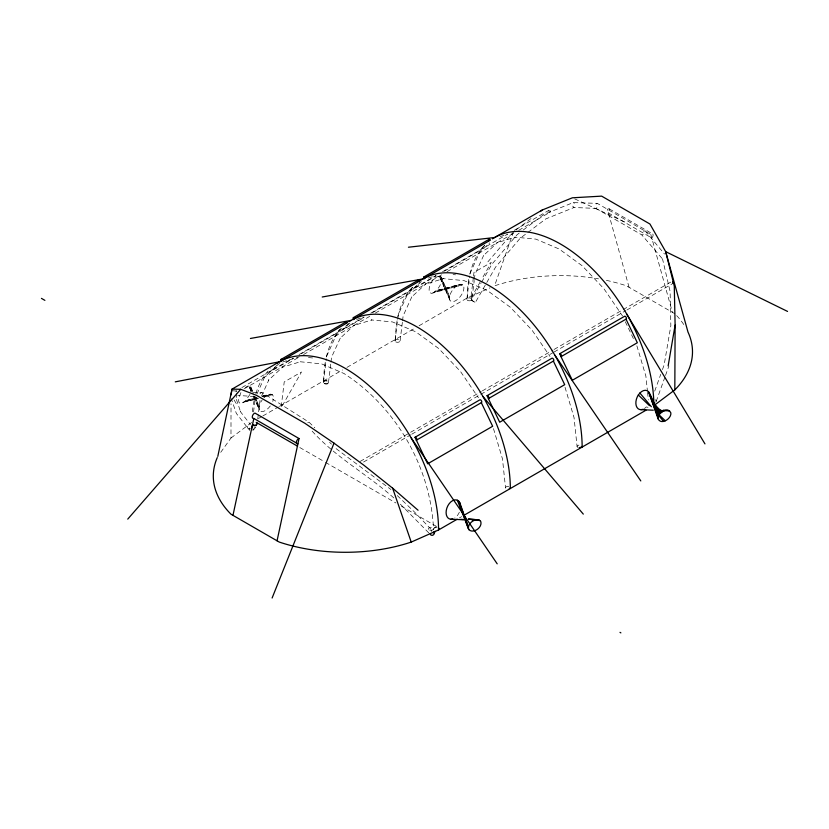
<?xml version="1.0" encoding="UTF-8"?>
<svg xmlns="http://www.w3.org/2000/svg" width="829" height="829" viewBox="0 0 829 829"><rect width="100%" height="100%" fill="white"/><g stroke="black" fill="none" stroke-linecap="round" stroke-linejoin="round"><path stroke-width="0.62" stroke-dasharray="4.14 3.11" d="M220.732 452.313L230.98 438.023L231.022 403.764M236.628 393.392L236.12 398.915L236.068 398.366L240.783 412.417L240.234 411.443L250.41 424.51M253.519 411.982L255.425 397.402M257.757 418.925L260.037 400.231M281.197 406.749L284.223 381.941L301.518 371.962L281.041 407.992M323.445 382.293L326.305 358.843M328.471 382.646L330.833 363.361M330.978 362.107L331.59 357.092L340.429 337.807L340.159 338.242L354.335 325.092L353.413 325.621L371.9 319.921L371.382 319.942L392.5 321.932L415.723 331.807L438.759 348.553L460.489 371.485L478.437 397.744M395.029 340.833L398.262 314.616L407.785 293.735L419.764 282.627M400.096 340.833L402.397 322.046M402.542 320.792L403.153 315.776L411.992 296.492L411.723 296.927L425.899 283.777L424.976 284.306L443.463 278.606L442.945 278.617L464.064 280.616L487.286 290.492L510.322 307.238L532.052 330.17L550 356.429M466.862 299.362L469.701 276.047M473.38 277.352L470.81 298.44L481.048 280.42M473.535 276.109L473.991 272.389L491.286 262.399L481.68 279.29M471.929 299.362A2.539 1.461 0 0 0 468.126 298.088A2.539 1.461 0 0 0 468.126 300.626A2.539 1.461 0 0 0 471.929 299.362L474.229 280.565M474.375 279.321L474.986 274.306L483.825 255.011L483.556 255.456L497.742 242.296L496.809 242.835L515.296 237.125L514.778 237.146L535.907 239.135L559.129 249.011L582.165 265.757L603.895 288.699L622.548 316.004M662.454 369.579L664.174 364.791L670.848 325.714L670.112 291.425L662.495 258.824M250.824 392.044L251.239 388.2L249.943 386.055L247.291 386.19L243.985 388.583M326.605 356.387L336.222 335.051L350.035 322.232M470.002 273.601L479.618 252.254L489.752 242.866M254.845 426.935L254.658 428.894L252.586 429.702M433.671 529.513A2.528 1.254 -6.1 0 1 434.51 527.949L434.614 527.783A2.528 1.254 -6.1 0 1 437.059 526.643M654.723 391.112L660.734 374.356M656.185 401.433L665.086 376.656M665.511 375.475L668.899 366.035M256.959 394.003L264.648 377.008L280.15 362.719M261.581 395.951L268.907 379.765L268.565 380.159L282.689 367.05L282.223 367.33L300.637 361.651L300.119 361.755L321.59 363.879L343.89 373.464C396.179 407.08 430.665 467.121 433.526 529.203M431.235 531.441L431.795 530.55M240.918 392.573L238.483 399.184L238.949 402.283L239.799 403.091L258.607 398.49M249.995 394.303L245.757 400.562L242.451 402.956M572.694 206.152L574.093 207.468L545.72 218.949L520.177 238.265L495.607 267.052L475.338 302.502L474.696 302.45L471.39 300.077L480.996 283.28M481.628 282.161L491.877 264.244L517.037 234.773L519.223 233.073M249.539 427.992L249.684 430.375L236.338 413.412L231.281 398.614M255.809 427.142L255.042 428.013M259.964 393.796L261.083 392.728L262.565 392.801L309.051 422.23L314.802 427.816M263.467 395.537L262.347 396.604M487.918 261.798L512.695 232.762M596.092 203.965L597.429 203.457L650.786 234.4A2.622 1.513 -60 0 1 653.065 234.576A2.622 1.513 -60 0 1 651.77 237.954L608.455 212.949A2.622 1.513 -60 0 0 609.75 209.561A2.622 1.513 -60 0 0 607.46 209.385L629.076 287.311M596.942 207.737L595.896 208.369L573.792 207.519M252.907 430.645L253.684 428.8M277.373 364.936L269.829 371.941L293.362 358.356M341.434 328.284L334.833 334.408L300.088 354.47M349.786 323.134L342.242 330.139L364.656 317.196M412.904 287.352L407.246 292.606L372.501 312.668M421.298 281.518L412.801 289.394L436.334 275.808M484.405 245.736L477.805 251.871L444.178 271.28M307.756 422.79L308.461 422.282M644.496 408.448L646.288 406.935L650.019 407.806M471.39 300.077L475.338 302.502M531.016 218.535L513.524 231.788L494.581 285.829A131.946 76.175 0 0 1 598.507 278.845M523.306 229.985L543.731 214.514L573.14 202.608L597.129 203.333M230.98 438.023L251.954 422.241M241.902 387.557L292.347 358.439M299.072 354.553L364.076 317.02M370.801 313.134L435.816 275.601M442.541 271.715L507.555 234.182M514.281 230.296L549.026 210.234M244.14 388.842L297.943 357.776M303.549 354.543L369.682 316.367M375.288 313.124L442.541 274.295M447.018 271.705L514.27 232.876M518.757 230.296L550.145 212.172M432.873 293.02C438.116 289.912 442.821 283.186 441.215 276.927L440.365 276.119C433.298 276.202 427.816 285.808 429.36 292.347L431.412 293.383L462.696 284.782A10.145 5.047 -53.9 0 1 457.162 299.683A10.145 5.047 -53.9 0 1 450.188 294.409A10.145 5.047 -53.9 0 1 462.696 284.782L434.5 292.077L461.452 284.274L436.178 290.627L459.877 284.357M258.441 418.5L261.757 416.583M262.866 415.94L278.357 406.998M279.466 406.355L342.512 369.952M346.936 367.402L414.593 328.336M419.08 325.756L467.255 297.943L490.032 287.85M360.2 461.39L409.516 432.925M410.635 432.272L481.255 391.506M482.374 390.853L552.984 350.087M554.114 349.434L671.801 281.487M363.558 462.033L410.635 434.852M411.754 434.209L552.984 352.667M554.104 352.024L625.843 310.606M626.962 309.953L672.92 283.425M459.421 517.918L461.639 516.643M643.594 231.343L644.921 230.876M643.304 234.452L641.967 234.918M434.52 527.959L435.101 527.752A2.528 1.254 -6.1 0 1 436.997 527.607M500.084 236.576L507.296 234.348M428.251 278.047L435.453 275.819M356.688 319.362L363.89 317.144M282.544 361.972L299.29 356.802M257.56 398.107L244.078 402.013L257.57 398.521M262.461 396.697L271.031 394.21L262.606 396.324M264.824 396.78L272.285 394.718L263.695 396.936M256.99 397.599L245.757 400.562L256.586 397.847M261.974 396.272L269.466 394.293M233.063 390.811L236.835 391.081M254.503 396.521L237.84 395.443M252.721 392.272L261.581 392.614M453.1 274.565L455.577 274.813M308.471 357.548L313.414 358.045M595.896 208.369L641.698 234.804L662.858 259.353M573.44 202.566L574.321 203.395M574.715 198.877L625.75 222.473M609.263 208.887L652.578 233.902M674.816 313.714L626.527 285.829A131.946 76.175 0 0 0 604.818 280.036M299.787 447.525L324.398 461.691M325.486 462.364L395.91 502.985M401.464 506.229L437.256 526.85M336.087 448.624L390.946 489.524M397.278 495.576L414.448 511.98L433.733 532.104M393.796 497.918C366.926 473.867 334.253 456.665 310.388 429.132M400.334 504.167L429.039 533.13M329.61 442.292L331.455 444.106M645.2 230.99L664.516 254.026M234.13 400.024L237.83 406.179M625.304 321.745L634.112 340.087M251.322 391.485L248.752 385.827L251.291 391.578M253.384 396.003L259.042 408.448L252.814 393.122M252.503 391.744L249.943 386.055L252.337 391.951M254.555 396.283L259.166 406.521L255.228 397.267M449.836 300.067L439.163 275.891L449.463 298.513L440.365 276.119L449.587 296.585L441.215 276.927M253.322 396.189L259.415 410.003M250.793 386.863L253.259 392.645M636.869 345.817L645.874 376.107L647.428 391.06M565.036 387.298L574.041 417.588L577.077 446.479M493.473 428.614L502.478 458.903L505.514 487.794M650.786 234.4L672.402 312.315M647.563 392.324L648.371 399.93M467.255 297.943A131.946 76.175 60 0 1 468.882 278.824M469.867 274.14A131.946 76.175 60 0 1 484.706 245.28M395.547 339.341A131.946 76.175 60 0 1 397.64 317.849M397.889 316.688A131.946 76.175 60 0 1 412.997 286.679M323.735 380.801A131.946 76.175 60 0 1 325.362 361.682M326.346 356.998A131.946 76.175 60 0 1 340.304 329.072M676.671 315.631A131.946 76.175 0 0 1 685.2 326.813M655.926 401.785A2.539 1.461 0 0 1 655.521 402.096M655.003 399.785A2.539 1.461 0 0 1 656.267 401.06M252.41 411.795A131.946 76.175 60 0 1 255.135 396.189M255.86 393.63A131.946 76.175 60 0 1 270.306 368.667M263.933 397.837A10.145 5.047 -53.9 0 1 271.705 394.386A10.145 5.047 -53.9 0 1 272.762 401.443M270.285 405.941A10.145 5.047 -53.9 0 1 260.254 411.07A10.145 5.047 -53.9 0 1 262.244 399.847M505.607 488.105A2.528 1.254 -6.1 0 1 506.26 486.83A2.528 1.254 -6.1 0 1 508.705 486.322M249.778 428.717A2.539 1.461 0 0 1 247.239 427.256A2.539 1.461 0 0 1 249.778 425.785M578.321 447.463A2.528 1.254 -6.1 0 1 577.285 445.971A2.528 1.254 -6.1 0 1 580.269 445.007M459.349 512.198A10.145 6.57 -67 0 1 454.738 518.001M236.172 391.816A1.119 0.642 60 0 1 236.296 390.791M324.201 383.185A2.539 1.461 0 0 0 328.45 382.532A2.539 1.461 0 0 0 325.341 380.729A2.539 1.461 0 0 0 324.201 383.185M429.681 530.104A2.539 1.461 0 0 0 433.484 528.829A2.539 1.461 0 0 0 429.681 527.565A2.539 1.461 0 0 0 429.681 530.104M324.18 383.506A2.528 1.637 7 0 0 328.388 383.071A2.528 1.637 7 0 0 325.31 380.832A2.528 1.637 7 0 0 324.18 383.506M395.765 341.869A2.539 1.461 0 0 0 400.013 341.206A2.539 1.461 0 0 0 396.904 339.413A2.539 1.461 0 0 0 395.765 341.869M548.798 210.753A1.119 0.642 60 0 0 549.979 212.224A1.119 0.642 60 0 0 549.979 210.649A1.119 0.642 60 0 0 548.798 210.753"/><path stroke-width="1.24" d="M654.848 404.915L674.816 389.889L675.117 325.092L674.278 286.14L665.697 251.664L649.936 224.017L601.647 196.131L572.393 197.799L542.342 209.965L494.581 237.54L408.438 247.229M468.768 529.596C466.54 523.7 476.053 516.685 480.685 521.306C482.913 527.192 473.4 534.208 468.768 529.596L457.349 500.219M658.102 418.873C657.397 413.018 667.863 406.397 670.868 412.915C671.573 418.769 661.107 425.391 658.102 418.873L648.537 391.671A10.145 6.57 -67 0 0 639.895 393.029L638.32 395.008A10.145 6.57 -67 0 0 636.237 405.764A10.145 6.57 -67 0 0 642.61 409.381L645.2 409.474M231.032 394.884L232.027 389.122L279.28 361.838L175.282 381.848M668.153 365.858L675.117 325.092M433.733 532.104C436.075 534.684 430.313 537.213 430.282 533.607M217.799 456.396L232.027 389.122L240.721 389.288L256.555 395.371L304.844 423.256L334.025 443.152L363.962 465.297L392.635 488.177L418.075 510.239M232.97 515.348L253.829 418.438A2.984 1.72 -60 0 1 252.368 416.272A2.984 1.72 -60 0 1 254.98 413.091L299.051 438.541L277.052 540.798M272.109 598.02L334.025 443.152M127.749 519.12L240.721 389.288M354.957 318.346L353.568 319.631A1.606 0.933 60 0 1 353.361 317.662L418.51 280.047A1.606 0.933 60 0 1 419.888 280.855L354.957 318.346A1.606 0.933 60 0 0 353.361 317.662M425.515 277.601L424.127 278.886A1.606 0.933 60 0 1 423.92 276.927L489.069 239.312A1.606 0.933 60 0 1 490.447 240.109L425.515 277.601A1.606 0.933 60 0 0 423.92 276.927M434.23 533.368L435.07 531.296M540.28 211.519L542.342 209.965M280.948 359.475L346.097 321.859A1.606 0.933 60 0 1 347.475 322.657L282.534 360.149A1.606 0.933 60 0 0 280.948 359.475A1.606 0.933 60 0 0 281.155 361.434M414.997 437.297L479.939 399.806A1.606 0.933 60 0 1 481.535 400.967A1.606 0.933 60 0 1 481.317 402.687L492.654 426.272L427.65 463.805L414.997 437.297A1.606 0.933 60 0 1 416.593 438.458A1.606 0.933 60 0 1 416.376 440.178M487.048 395.702A1.606 0.933 60 0 1 488.644 396.863A1.606 0.933 60 0 1 488.426 398.583L487.048 395.702L551.99 358.211A1.606 0.933 60 0 1 553.585 359.371A1.606 0.933 60 0 1 553.368 361.092L564.704 384.677L499.7 422.21L488.364 398.625L553.368 361.092M559.689 353.765A1.606 0.933 60 0 1 561.285 354.926A1.606 0.933 60 0 1 561.067 356.646L559.689 353.765L624.631 316.263A1.606 0.933 60 0 1 626.216 317.434A1.606 0.933 60 0 1 626.009 319.155L637.335 342.74L572.331 380.273L561.005 356.677L626.009 319.155M416.313 440.22L481.317 402.687M217.271 457.587A131.946 76.175 0 0 0 230.98 514.198L279.28 542.083A131.946 76.175 0 0 0 411.225 542.083L438.551 529.969L457.204 519.203M464.955 514.726L646.009 410.2M322.222 297L422.873 278.938M250.41 338.47L351.061 320.398M663.273 410.137L668.443 410.324M640.765 409.671L653.304 410.189M663.345 410.604L669.614 410.863M450.997 519.223L463.546 519.752M472.333 520.115L479.856 520.425L472.136 520.001M460.572 519.358L464.427 519.576M468.478 519.058L477.235 519.721M468.603 519.089L478.675 519.887M659.967 410.127L663.697 410.997M787.55 311.424L665.697 251.664L687.997 332.087A131.946 76.175 0 0 1 674.816 389.889M659.884 410.863L662.07 411.93L652.537 402.666M253.829 418.438L297.901 443.888A2.984 1.72 -60 0 1 296.45 441.712A2.984 1.72 -60 0 1 299.051 438.541M41.45 298.378L44.901 300.367M256.213 422.365L297.59 446.209M619.999 632.361L620.88 632.869M638.32 395.008L649.48 405.671M658.775 414.562L665.283 420.79M483.006 396.573L583.305 514.115M639.895 393.029L651.335 406.718M658.692 415.526L663.604 421.391M654.04 405.132L655.687 407.143M658.143 410.137L660.609 413.143L651.687 399.692M554.819 355.113L640.796 480.924M411.225 438.013L497.203 563.834M648.537 391.671L658.112 417.505M626.527 313.714L704.961 443.888M652.734 402.127L659.418 414.531L649.584 393.236M650.185 395.267L658.558 416.023M459.826 502.799L468.354 527.057L458.769 501.224L468.344 528.425M392.635 488.177L411.225 542.083M277.166 363.133A131.946 76.175 60 0 1 379.547 395.723A131.946 76.175 60 0 1 438.551 529.969M348.957 321.693A131.946 76.175 60 0 1 451.328 354.284A131.946 76.175 60 0 1 510.332 488.53M492.478 238.835A131.946 76.175 60 0 1 593.916 270.451A131.946 76.175 60 0 1 653.832 403.329M419.733 280.927A131.946 76.175 60 0 1 522.436 312.087A131.946 76.175 60 0 1 582.145 447.069M439.225 528.374A2.528 1.254 -6.1 0 1 438.81 528.674M256.627 422.821A2.539 1.461 0 0 1 256.192 424.883A2.539 1.461 0 0 1 252.627 424.624M256.13 425.505A2.528 1.637 7 0 1 255.55 425.691M254.254 425.712A2.528 1.637 7 0 1 252.576 424.966M510.467 487.721A2.528 1.254 -6.1 0 1 509.275 488.582M251.57 426.22A2.539 1.461 0 0 1 251.052 428.52M582.031 446.406A2.528 1.254 -6.1 0 1 581.367 447.028M580.839 447.266A2.528 1.254 -6.1 0 1 579.575 447.536M452.852 518.933A10.145 6.57 -67 0 1 446.095 512.716A10.145 6.57 -67 0 1 452.541 500.695A10.145 6.57 -67 0 1 460.427 504.83M672.754 281.891A1.119 0.642 60 0 1 672.754 283.477M488.706 240.648A1.606 0.933 60 0 1 489.069 239.312M418.148 281.383A1.606 0.933 60 0 1 418.51 280.047M345.734 323.196A1.606 0.933 60 0 1 346.097 321.859"/></g></svg>
